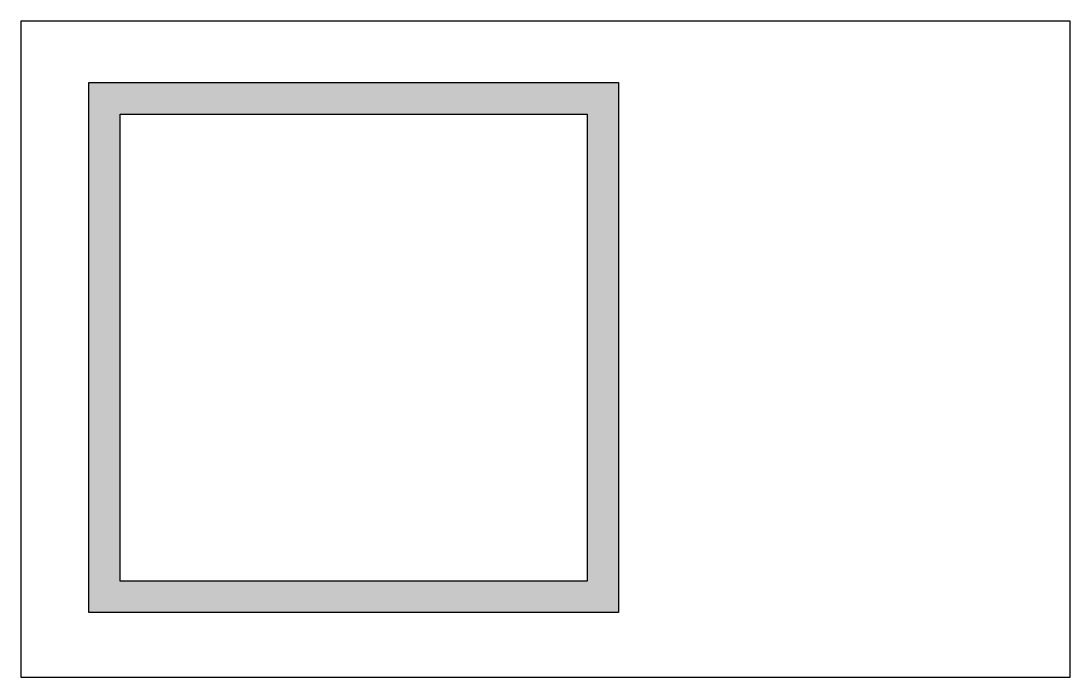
# Model space of a CAD drawing. Header units: millimetres. Extents: x 12 to 412, y 12 to 262.
import ezdxf

# ---------------------------------------------------------------- set-up
doc = ezdxf.new("R2010")
doc.units = ezdxf.units.MM

msp = doc.modelspace()

# ---------------------------------------------------------------- hatches: boundary and pattern name
at = {"true_color": 0x000000}
h = msp.add_hatch(color=18, dxfattribs=at)
h.dxf.hatch_style = 1
h.paths.add_polyline_path([(240.23, 238.17), (38.23, 238.17), (38.23, 36.17), (240.23, 36.17)])
h.paths.add_polyline_path([(228.23, 48.17), (50.23, 48.17), (50.23, 226.17), (228.23, 226.17)], flags=16)

# ---------------------------------------------------------------- linework, layer by layer
at = {"color": 1}
msp.add_lwpolyline([(12.36, 11.64), (412.36, 11.64), (412.36, 261.64), (12.36, 261.64)], close=True, dxfattribs=at)
msp.add_lwpolyline([(38.23, 238.17), (240.23, 238.17), (240.23, 36.17), (38.23, 36.17)], close=True)
at = {"color": 18, "true_color": 0x000000}
for points in [[(38.23, 238.17), (240.23, 238.17), (240.23, 36.17), (38.23, 36.17)], [(50.23, 226.17), (228.23, 226.17), (228.23, 48.17), (50.23, 48.17)]]:
    msp.add_lwpolyline(points, close=True, dxfattribs=at)

doc.saveas('drawing.dxf')
